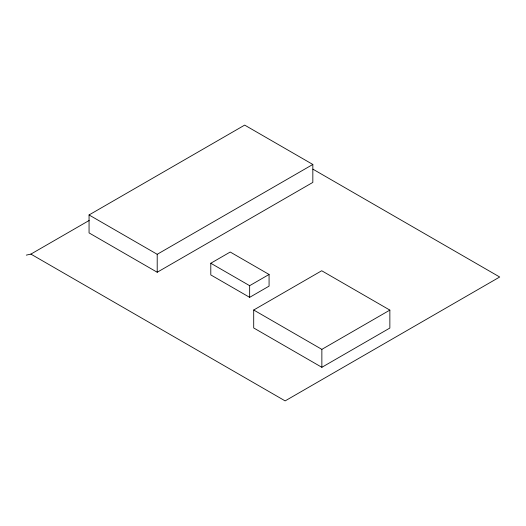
<?xml version="1.0" encoding="UTF-8"?>
<svg xmlns="http://www.w3.org/2000/svg" width="526" height="526" viewBox="0 0 526 526"><rect width="100%" height="100%" fill="white"/><g stroke="black" fill="none" stroke-linecap="round" stroke-linejoin="round"><path stroke-width="0.79" d="M89.058 214.956L244.675 125.109L312.832 164.46L312.832 182.404L157.208 272.251L89.058 232.9L89.058 214.956L157.208 254.301L312.832 164.46M26.3 255.123L30.902 254.097L89.164 220.473M210.794 263.25L230.224 252.033L269.075 274.467L269.075 286.131L249.646 297.348L210.794 274.914L210.794 263.25L249.646 285.684L269.075 274.467M253.703 310.011L321.702 270.752L389.858 310.103L389.858 328.046L321.859 367.306L253.703 327.961L253.703 310.011L321.859 349.363L389.858 310.103M312.931 169.181L499.7 277.011L285.138 400.891L30.902 254.111M321.859 349.363L321.859 367.306M249.646 285.684L249.646 297.348M157.208 254.301L157.208 272.251"/></g></svg>
